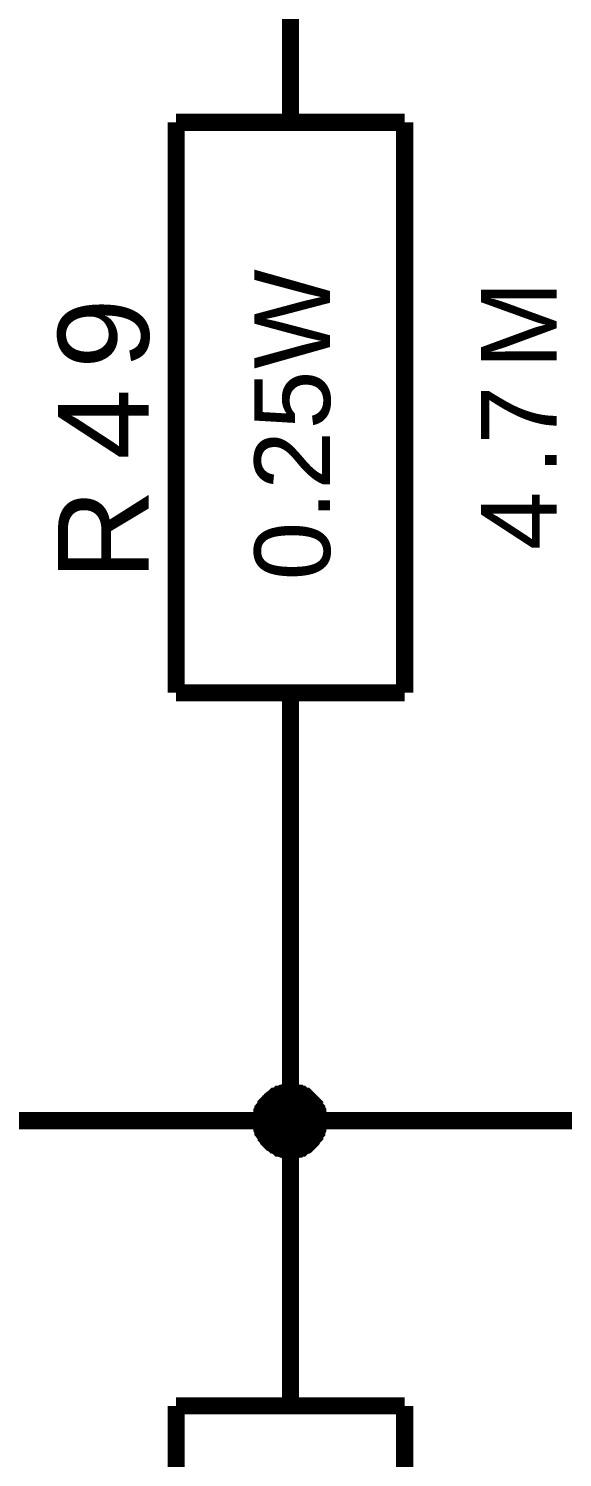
# Model space of a CAD drawing. Header units: millimetres. Extents: x -2024 to 917, y -725 to 13.
# Drawn here: x -1891.01 to -1881.66, y -222.57 to -197.52 of the extents above; entities that cross this region are included whole.
import ezdxf

# ---------------------------------------------------------------- set-up
doc = ezdxf.new("R2010")
doc.units = ezdxf.units.MM
doc.styles.get("Standard").update_dxf_attribs({"font": 'arial.ttf'})

msp = doc.modelspace()

# ---------------------------------------------------------------- linework, layer by layer
at = {"color": 7}
for points, const_width in [([(-1886.425, -199.16), (-1886.425, -196.659)], 0.3), ([(-1888.428, -199.16), (-1884.422, -199.16)], 0.3), ([(-1888.428, -209.161), (-1888.428, -199.16)], 0.3), ([(-1884.422, -209.161), (-1884.422, -199.16)], 0.3), ([(-1888.428, -209.161), (-1884.422, -209.161)], 0.3), ([(-1886.425, -209.161), (-1886.425, -211.662)], 0.3), ([(-1886.425, -216.663), (-1886.425, -211.662)], 0.3), ([(-1886.938, -216.663), (-1886.938, -216.629), (-1886.938, -216.613), (-1886.938, -216.58), (-1886.922, -216.563), (-1886.922, -216.53), (-1886.922, -216.514), (-1886.905, -216.497), (-1886.905, -216.464), (-1886.889, -216.447), (-1886.872, -216.431), (-1886.855, -216.398), (-1886.855, -216.381), (-1886.839, -216.365), (-1886.822, -216.348), (-1886.806, -216.331), (-1886.789, -216.315), (-1886.773, -216.298), (-1886.756, -216.282), (-1886.723, -216.265), (-1886.707, -216.249), (-1886.69, -216.232), (-1886.673, -216.232), (-1886.64, -216.215), (-1886.624, -216.199), (-1886.607, -216.199), (-1886.574, -216.182), (-1886.558, -216.182), (-1886.524, -216.182), (-1886.508, -216.166), (-1886.475, -216.166), (-1886.458, -216.166), (-1886.425, -216.166)], 0.3), ([(-1886.938, -216.663), (-1886.938, -216.629), (-1886.938, -216.613), (-1886.938, -216.58), (-1886.922, -216.563), (-1886.922, -216.53), (-1886.922, -216.514), (-1886.905, -216.497), (-1886.905, -216.464), (-1886.889, -216.447), (-1886.872, -216.431), (-1886.855, -216.398), (-1886.855, -216.381), (-1886.839, -216.365), (-1886.822, -216.348), (-1886.806, -216.331), (-1886.789, -216.315), (-1886.773, -216.298), (-1886.756, -216.282), (-1886.723, -216.265), (-1886.707, -216.249), (-1886.69, -216.232), (-1886.673, -216.232), (-1886.64, -216.215), (-1886.624, -216.199), (-1886.607, -216.199), (-1886.574, -216.182), (-1886.558, -216.182), (-1886.524, -216.182), (-1886.508, -216.166), (-1886.475, -216.166), (-1886.458, -216.166), (-1886.425, -216.166)], 0.3), ([(-1886.938, -216.663), (-1886.938, -216.629), (-1886.938, -216.613), (-1886.938, -216.58), (-1886.922, -216.563), (-1886.922, -216.53), (-1886.922, -216.514), (-1886.905, -216.497), (-1886.905, -216.464), (-1886.889, -216.447), (-1886.872, -216.431), (-1886.855, -216.398), (-1886.855, -216.381), (-1886.839, -216.365), (-1886.822, -216.348), (-1886.806, -216.331), (-1886.789, -216.315), (-1886.773, -216.298), (-1886.756, -216.282), (-1886.723, -216.265), (-1886.707, -216.249), (-1886.69, -216.232), (-1886.673, -216.232), (-1886.64, -216.215), (-1886.624, -216.199), (-1886.607, -216.199), (-1886.574, -216.182), (-1886.558, -216.182), (-1886.524, -216.182), (-1886.508, -216.166), (-1886.475, -216.166), (-1886.458, -216.166), (-1886.425, -216.166)], 0.3), ([(-1886.938, -216.663), (-1886.938, -216.629), (-1886.938, -216.613), (-1886.938, -216.58), (-1886.922, -216.563), (-1886.922, -216.53), (-1886.922, -216.514), (-1886.905, -216.497), (-1886.905, -216.464), (-1886.889, -216.447), (-1886.872, -216.431), (-1886.855, -216.398), (-1886.855, -216.381), (-1886.839, -216.365), (-1886.822, -216.348), (-1886.806, -216.331), (-1886.789, -216.315), (-1886.773, -216.298), (-1886.756, -216.282), (-1886.723, -216.265), (-1886.707, -216.249), (-1886.69, -216.232), (-1886.673, -216.232), (-1886.64, -216.215), (-1886.624, -216.199), (-1886.607, -216.199), (-1886.574, -216.182), (-1886.558, -216.182), (-1886.524, -216.182), (-1886.508, -216.166), (-1886.475, -216.166), (-1886.458, -216.166), (-1886.425, -216.166)], 0.3), ([(-1886.938, -216.663), (-1886.938, -216.629), (-1886.938, -216.613), (-1886.938, -216.58), (-1886.922, -216.563), (-1886.922, -216.53), (-1886.922, -216.514), (-1886.905, -216.497), (-1886.905, -216.464), (-1886.889, -216.447), (-1886.872, -216.431), (-1886.855, -216.398), (-1886.855, -216.381), (-1886.839, -216.365), (-1886.822, -216.348), (-1886.806, -216.331), (-1886.789, -216.315), (-1886.773, -216.298), (-1886.756, -216.282), (-1886.723, -216.265), (-1886.707, -216.249), (-1886.69, -216.232), (-1886.673, -216.232), (-1886.64, -216.215), (-1886.624, -216.199), (-1886.607, -216.199), (-1886.574, -216.182), (-1886.558, -216.182), (-1886.524, -216.182), (-1886.508, -216.166), (-1886.475, -216.166), (-1886.458, -216.166), (-1886.425, -216.166)], 0.3), ([(-1886.938, -216.663), (-1886.938, -216.629), (-1886.938, -216.613), (-1886.938, -216.58), (-1886.922, -216.563), (-1886.922, -216.53), (-1886.922, -216.514), (-1886.905, -216.497), (-1886.905, -216.464), (-1886.889, -216.447), (-1886.872, -216.431), (-1886.855, -216.398), (-1886.855, -216.381), (-1886.839, -216.365), (-1886.822, -216.348), (-1886.806, -216.331), (-1886.789, -216.315), (-1886.773, -216.298), (-1886.756, -216.282), (-1886.723, -216.265), (-1886.707, -216.249), (-1886.69, -216.232), (-1886.673, -216.232), (-1886.64, -216.215), (-1886.624, -216.199), (-1886.607, -216.199), (-1886.574, -216.182), (-1886.558, -216.182), (-1886.524, -216.182), (-1886.508, -216.166), (-1886.475, -216.166), (-1886.458, -216.166), (-1886.425, -216.166)], 0.3), ([(-1886.938, -216.663), (-1886.938, -216.629), (-1886.938, -216.613), (-1886.938, -216.58), (-1886.922, -216.563), (-1886.922, -216.53), (-1886.922, -216.514), (-1886.905, -216.497), (-1886.905, -216.464), (-1886.889, -216.447), (-1886.872, -216.431), (-1886.855, -216.398), (-1886.855, -216.381), (-1886.839, -216.365), (-1886.822, -216.348), (-1886.806, -216.331), (-1886.789, -216.315), (-1886.773, -216.298), (-1886.756, -216.282), (-1886.723, -216.265), (-1886.707, -216.249), (-1886.69, -216.232), (-1886.673, -216.232), (-1886.64, -216.215), (-1886.624, -216.199), (-1886.607, -216.199), (-1886.574, -216.182), (-1886.558, -216.182), (-1886.524, -216.182), (-1886.508, -216.166), (-1886.475, -216.166), (-1886.458, -216.166), (-1886.425, -216.166)], 0.0991), ([(-1886.938, -216.663), (-1886.938, -216.629), (-1886.938, -216.613), (-1886.938, -216.58), (-1886.922, -216.563), (-1886.922, -216.53), (-1886.922, -216.514), (-1886.905, -216.497), (-1886.905, -216.464), (-1886.889, -216.447), (-1886.872, -216.431), (-1886.855, -216.398), (-1886.855, -216.381), (-1886.839, -216.365), (-1886.822, -216.348), (-1886.806, -216.331), (-1886.789, -216.315), (-1886.773, -216.298), (-1886.756, -216.282), (-1886.723, -216.265), (-1886.707, -216.249), (-1886.69, -216.232), (-1886.673, -216.232), (-1886.64, -216.215), (-1886.624, -216.199), (-1886.607, -216.199), (-1886.574, -216.182), (-1886.558, -216.182), (-1886.524, -216.182), (-1886.508, -216.166), (-1886.475, -216.166), (-1886.458, -216.166), (-1886.425, -216.166)], 0.0991), ([(-1886.938, -216.663), (-1886.938, -216.629), (-1886.938, -216.613), (-1886.938, -216.58), (-1886.922, -216.563), (-1886.922, -216.53), (-1886.922, -216.514), (-1886.905, -216.497), (-1886.905, -216.464), (-1886.889, -216.447), (-1886.872, -216.431), (-1886.855, -216.398), (-1886.855, -216.381), (-1886.839, -216.365), (-1886.822, -216.348), (-1886.806, -216.331), (-1886.789, -216.315), (-1886.773, -216.298), (-1886.756, -216.282), (-1886.723, -216.265), (-1886.707, -216.249), (-1886.69, -216.232), (-1886.673, -216.232), (-1886.64, -216.215), (-1886.624, -216.199), (-1886.607, -216.199), (-1886.574, -216.182), (-1886.558, -216.182), (-1886.524, -216.182), (-1886.508, -216.166), (-1886.475, -216.166), (-1886.458, -216.166), (-1886.425, -216.166)], 0.0991), ([(-1886.938, -216.663), (-1886.938, -216.629), (-1886.938, -216.613), (-1886.938, -216.58), (-1886.922, -216.563), (-1886.922, -216.53), (-1886.922, -216.514), (-1886.905, -216.497), (-1886.905, -216.464), (-1886.889, -216.447), (-1886.872, -216.431), (-1886.855, -216.398), (-1886.855, -216.381), (-1886.839, -216.365), (-1886.822, -216.348), (-1886.806, -216.331), (-1886.789, -216.315), (-1886.773, -216.298), (-1886.756, -216.282), (-1886.723, -216.265), (-1886.707, -216.249), (-1886.69, -216.232), (-1886.673, -216.232), (-1886.64, -216.215), (-1886.624, -216.199), (-1886.607, -216.199), (-1886.574, -216.182), (-1886.558, -216.182), (-1886.524, -216.182), (-1886.508, -216.166), (-1886.475, -216.166), (-1886.458, -216.166), (-1886.425, -216.166)], 0.0991), ([(-1886.938, -216.663), (-1886.938, -216.629), (-1886.938, -216.613), (-1886.938, -216.58), (-1886.922, -216.563), (-1886.922, -216.53), (-1886.922, -216.514), (-1886.905, -216.497), (-1886.905, -216.464), (-1886.889, -216.447), (-1886.872, -216.431), (-1886.855, -216.398), (-1886.855, -216.381), (-1886.839, -216.365), (-1886.822, -216.348), (-1886.806, -216.331), (-1886.789, -216.315), (-1886.773, -216.298), (-1886.756, -216.282), (-1886.723, -216.265), (-1886.707, -216.249), (-1886.69, -216.232), (-1886.673, -216.232), (-1886.64, -216.215), (-1886.624, -216.199), (-1886.607, -216.199), (-1886.574, -216.182), (-1886.558, -216.182), (-1886.524, -216.182), (-1886.508, -216.166), (-1886.475, -216.166), (-1886.458, -216.166), (-1886.425, -216.166)], 0.0991), ([(-1886.938, -216.663), (-1886.938, -216.629), (-1886.938, -216.613), (-1886.938, -216.58), (-1886.922, -216.563), (-1886.922, -216.53), (-1886.922, -216.514), (-1886.905, -216.497), (-1886.905, -216.464), (-1886.889, -216.447), (-1886.872, -216.431), (-1886.855, -216.398), (-1886.855, -216.381), (-1886.839, -216.365), (-1886.822, -216.348), (-1886.806, -216.331), (-1886.789, -216.315), (-1886.773, -216.298), (-1886.756, -216.282), (-1886.723, -216.265), (-1886.707, -216.249), (-1886.69, -216.232), (-1886.673, -216.232), (-1886.64, -216.215), (-1886.624, -216.199), (-1886.607, -216.199), (-1886.574, -216.182), (-1886.558, -216.182), (-1886.524, -216.182), (-1886.508, -216.166), (-1886.475, -216.166), (-1886.458, -216.166), (-1886.425, -216.166)], 0.0991), ([(-1886.425, -216.166), (-1886.425, -216.166)], 0.3), ([(-1886.425, -216.166), (-1886.392, -216.166), (-1886.375, -216.166), (-1886.342, -216.166), (-1886.326, -216.182), (-1886.293, -216.182), (-1886.276, -216.182), (-1886.26, -216.199), (-1886.227, -216.199), (-1886.21, -216.215), (-1886.193, -216.232), (-1886.16, -216.232), (-1886.144, -216.249), (-1886.127, -216.265), (-1886.111, -216.282), (-1886.094, -216.298), (-1886.078, -216.315), (-1886.061, -216.331), (-1886.044, -216.348), (-1886.028, -216.365), (-1886.011, -216.381), (-1885.995, -216.398), (-1885.995, -216.431), (-1885.978, -216.447), (-1885.962, -216.464), (-1885.962, -216.497), (-1885.945, -216.514), (-1885.945, -216.53), (-1885.945, -216.563), (-1885.929, -216.58), (-1885.929, -216.613), (-1885.929, -216.629), (-1885.929, -216.663)], 0.3), ([(-1886.425, -216.166), (-1886.425, -216.166)], 0.3), ([(-1886.425, -216.166), (-1886.392, -216.166), (-1886.375, -216.166), (-1886.342, -216.166), (-1886.326, -216.182), (-1886.293, -216.182), (-1886.276, -216.182), (-1886.26, -216.199), (-1886.227, -216.199), (-1886.21, -216.215), (-1886.193, -216.232), (-1886.16, -216.232), (-1886.144, -216.249), (-1886.127, -216.265), (-1886.111, -216.282), (-1886.094, -216.298), (-1886.078, -216.315), (-1886.061, -216.331), (-1886.044, -216.348), (-1886.028, -216.365), (-1886.011, -216.381), (-1885.995, -216.398), (-1885.995, -216.431), (-1885.978, -216.447), (-1885.962, -216.464), (-1885.962, -216.497), (-1885.945, -216.514), (-1885.945, -216.53), (-1885.945, -216.563), (-1885.929, -216.58), (-1885.929, -216.613), (-1885.929, -216.629), (-1885.929, -216.663)], 0.3), ([(-1886.425, -216.166), (-1886.425, -216.166)], 0.3), ([(-1886.425, -216.166), (-1886.392, -216.166), (-1886.375, -216.166), (-1886.342, -216.166), (-1886.326, -216.182), (-1886.293, -216.182), (-1886.276, -216.182), (-1886.26, -216.199), (-1886.227, -216.199), (-1886.21, -216.215), (-1886.193, -216.232), (-1886.16, -216.232), (-1886.144, -216.249), (-1886.127, -216.265), (-1886.111, -216.282), (-1886.094, -216.298), (-1886.078, -216.315), (-1886.061, -216.331), (-1886.044, -216.348), (-1886.028, -216.365), (-1886.011, -216.381), (-1885.995, -216.398), (-1885.995, -216.431), (-1885.978, -216.447), (-1885.962, -216.464), (-1885.962, -216.497), (-1885.945, -216.514), (-1885.945, -216.53), (-1885.945, -216.563), (-1885.929, -216.58), (-1885.929, -216.613), (-1885.929, -216.629), (-1885.929, -216.663)], 0.3), ([(-1886.425, -216.166), (-1886.425, -216.166)], 0.3), ([(-1886.425, -216.166), (-1886.392, -216.166), (-1886.375, -216.166), (-1886.342, -216.166), (-1886.326, -216.182), (-1886.293, -216.182), (-1886.276, -216.182), (-1886.26, -216.199), (-1886.227, -216.199), (-1886.21, -216.215), (-1886.193, -216.232), (-1886.16, -216.232), (-1886.144, -216.249), (-1886.127, -216.265), (-1886.111, -216.282), (-1886.094, -216.298), (-1886.078, -216.315), (-1886.061, -216.331), (-1886.044, -216.348), (-1886.028, -216.365), (-1886.011, -216.381), (-1885.995, -216.398), (-1885.995, -216.431), (-1885.978, -216.447), (-1885.962, -216.464), (-1885.962, -216.497), (-1885.945, -216.514), (-1885.945, -216.53), (-1885.945, -216.563), (-1885.929, -216.58), (-1885.929, -216.613), (-1885.929, -216.629), (-1885.929, -216.663)], 0.3), ([(-1886.425, -216.166), (-1886.425, -216.166)], 0.3), ([(-1886.425, -216.166), (-1886.392, -216.166), (-1886.375, -216.166), (-1886.342, -216.166), (-1886.326, -216.182), (-1886.293, -216.182), (-1886.276, -216.182), (-1886.26, -216.199), (-1886.227, -216.199), (-1886.21, -216.215), (-1886.193, -216.232), (-1886.16, -216.232), (-1886.144, -216.249), (-1886.127, -216.265), (-1886.111, -216.282), (-1886.094, -216.298), (-1886.078, -216.315), (-1886.061, -216.331), (-1886.044, -216.348), (-1886.028, -216.365), (-1886.011, -216.381), (-1885.995, -216.398), (-1885.995, -216.431), (-1885.978, -216.447), (-1885.962, -216.464), (-1885.962, -216.497), (-1885.945, -216.514), (-1885.945, -216.53), (-1885.945, -216.563), (-1885.929, -216.58), (-1885.929, -216.613), (-1885.929, -216.629), (-1885.929, -216.663)], 0.3), ([(-1886.425, -216.166), (-1886.425, -216.166)], 0.3), ([(-1886.425, -216.166), (-1886.392, -216.166), (-1886.375, -216.166), (-1886.342, -216.166), (-1886.326, -216.182), (-1886.293, -216.182), (-1886.276, -216.182), (-1886.26, -216.199), (-1886.227, -216.199), (-1886.21, -216.215), (-1886.193, -216.232), (-1886.16, -216.232), (-1886.144, -216.249), (-1886.127, -216.265), (-1886.111, -216.282), (-1886.094, -216.298), (-1886.078, -216.315), (-1886.061, -216.331), (-1886.044, -216.348), (-1886.028, -216.365), (-1886.011, -216.381), (-1885.995, -216.398), (-1885.995, -216.431), (-1885.978, -216.447), (-1885.962, -216.464), (-1885.962, -216.497), (-1885.945, -216.514), (-1885.945, -216.53), (-1885.945, -216.563), (-1885.929, -216.58), (-1885.929, -216.613), (-1885.929, -216.629), (-1885.929, -216.663)], 0.3), ([(-1886.425, -216.166), (-1886.425, -216.166)], 0.0991), ([(-1886.425, -216.166), (-1886.392, -216.166), (-1886.375, -216.166), (-1886.342, -216.166), (-1886.326, -216.182), (-1886.293, -216.182), (-1886.276, -216.182), (-1886.26, -216.199), (-1886.227, -216.199), (-1886.21, -216.215), (-1886.193, -216.232), (-1886.16, -216.232), (-1886.144, -216.249), (-1886.127, -216.265), (-1886.111, -216.282), (-1886.094, -216.298), (-1886.078, -216.315), (-1886.061, -216.331), (-1886.044, -216.348), (-1886.028, -216.365), (-1886.011, -216.381), (-1885.995, -216.398), (-1885.995, -216.431), (-1885.978, -216.447), (-1885.962, -216.464), (-1885.962, -216.497), (-1885.945, -216.514), (-1885.945, -216.53), (-1885.945, -216.563), (-1885.929, -216.58), (-1885.929, -216.613), (-1885.929, -216.629), (-1885.929, -216.663)], 0.0991), ([(-1886.425, -216.166), (-1886.425, -216.166)], 0.0991), ([(-1886.425, -216.166), (-1886.392, -216.166), (-1886.375, -216.166), (-1886.342, -216.166), (-1886.326, -216.182), (-1886.293, -216.182), (-1886.276, -216.182), (-1886.26, -216.199), (-1886.227, -216.199), (-1886.21, -216.215), (-1886.193, -216.232), (-1886.16, -216.232), (-1886.144, -216.249), (-1886.127, -216.265), (-1886.111, -216.282), (-1886.094, -216.298), (-1886.078, -216.315), (-1886.061, -216.331), (-1886.044, -216.348), (-1886.028, -216.365), (-1886.011, -216.381), (-1885.995, -216.398), (-1885.995, -216.431), (-1885.978, -216.447), (-1885.962, -216.464), (-1885.962, -216.497), (-1885.945, -216.514), (-1885.945, -216.53), (-1885.945, -216.563), (-1885.929, -216.58), (-1885.929, -216.613), (-1885.929, -216.629), (-1885.929, -216.663)], 0.0991), ([(-1886.425, -216.166), (-1886.425, -216.166)], 0.0991), ([(-1886.425, -216.166), (-1886.392, -216.166), (-1886.375, -216.166), (-1886.342, -216.166), (-1886.326, -216.182), (-1886.293, -216.182), (-1886.276, -216.182), (-1886.26, -216.199), (-1886.227, -216.199), (-1886.21, -216.215), (-1886.193, -216.232), (-1886.16, -216.232), (-1886.144, -216.249), (-1886.127, -216.265), (-1886.111, -216.282), (-1886.094, -216.298), (-1886.078, -216.315), (-1886.061, -216.331), (-1886.044, -216.348), (-1886.028, -216.365), (-1886.011, -216.381), (-1885.995, -216.398), (-1885.995, -216.431), (-1885.978, -216.447), (-1885.962, -216.464), (-1885.962, -216.497), (-1885.945, -216.514), (-1885.945, -216.53), (-1885.945, -216.563), (-1885.929, -216.58), (-1885.929, -216.613), (-1885.929, -216.629), (-1885.929, -216.663)], 0.0991), ([(-1886.425, -216.166), (-1886.425, -216.166)], 0.0991), ([(-1886.425, -216.166), (-1886.392, -216.166), (-1886.375, -216.166), (-1886.342, -216.166), (-1886.326, -216.182), (-1886.293, -216.182), (-1886.276, -216.182), (-1886.26, -216.199), (-1886.227, -216.199), (-1886.21, -216.215), (-1886.193, -216.232), (-1886.16, -216.232), (-1886.144, -216.249), (-1886.127, -216.265), (-1886.111, -216.282), (-1886.094, -216.298), (-1886.078, -216.315), (-1886.061, -216.331), (-1886.044, -216.348), (-1886.028, -216.365), (-1886.011, -216.381), (-1885.995, -216.398), (-1885.995, -216.431), (-1885.978, -216.447), (-1885.962, -216.464), (-1885.962, -216.497), (-1885.945, -216.514), (-1885.945, -216.53), (-1885.945, -216.563), (-1885.929, -216.58), (-1885.929, -216.613), (-1885.929, -216.629), (-1885.929, -216.663)], 0.0991), ([(-1886.425, -216.166), (-1886.425, -216.166)], 0.0991), ([(-1886.425, -216.166), (-1886.392, -216.166), (-1886.375, -216.166), (-1886.342, -216.166), (-1886.326, -216.182), (-1886.293, -216.182), (-1886.276, -216.182), (-1886.26, -216.199), (-1886.227, -216.199), (-1886.21, -216.215), (-1886.193, -216.232), (-1886.16, -216.232), (-1886.144, -216.249), (-1886.127, -216.265), (-1886.111, -216.282), (-1886.094, -216.298), (-1886.078, -216.315), (-1886.061, -216.331), (-1886.044, -216.348), (-1886.028, -216.365), (-1886.011, -216.381), (-1885.995, -216.398), (-1885.995, -216.431), (-1885.978, -216.447), (-1885.962, -216.464), (-1885.962, -216.497), (-1885.945, -216.514), (-1885.945, -216.53), (-1885.945, -216.563), (-1885.929, -216.58), (-1885.929, -216.613), (-1885.929, -216.629), (-1885.929, -216.663)], 0.0991), ([(-1886.425, -216.166), (-1886.425, -216.166)], 0.0991), ([(-1886.425, -216.166), (-1886.392, -216.166), (-1886.375, -216.166), (-1886.342, -216.166), (-1886.326, -216.182), (-1886.293, -216.182), (-1886.276, -216.182), (-1886.26, -216.199), (-1886.227, -216.199), (-1886.21, -216.215), (-1886.193, -216.232), (-1886.16, -216.232), (-1886.144, -216.249), (-1886.127, -216.265), (-1886.111, -216.282), (-1886.094, -216.298), (-1886.078, -216.315), (-1886.061, -216.331), (-1886.044, -216.348), (-1886.028, -216.365), (-1886.011, -216.381), (-1885.995, -216.398), (-1885.995, -216.431), (-1885.978, -216.447), (-1885.962, -216.464), (-1885.962, -216.497), (-1885.945, -216.514), (-1885.945, -216.53), (-1885.945, -216.563), (-1885.929, -216.58), (-1885.929, -216.613), (-1885.929, -216.629), (-1885.929, -216.663)], 0.0991), ([(-1891.424, -216.663), (-1888.924, -216.663)], 0.3), ([(-1876.428, -216.663), (-1886.425, -216.663), (-1888.924, -216.663)], 0.3), ([(-1886.425, -217.176), (-1886.458, -217.176), (-1886.475, -217.176), (-1886.508, -217.176), (-1886.524, -217.159), (-1886.558, -217.159), (-1886.574, -217.159), (-1886.607, -217.143), (-1886.624, -217.143), (-1886.64, -217.126), (-1886.673, -217.11), (-1886.69, -217.093), (-1886.707, -217.093), (-1886.723, -217.077), (-1886.756, -217.06), (-1886.773, -217.043), (-1886.789, -217.027), (-1886.806, -217.01), (-1886.822, -216.994), (-1886.839, -216.961), (-1886.855, -216.944), (-1886.855, -216.928), (-1886.872, -216.911), (-1886.889, -216.878), (-1886.905, -216.861), (-1886.905, -216.845), (-1886.922, -216.812), (-1886.922, -216.795), (-1886.922, -216.762), (-1886.938, -216.745), (-1886.938, -216.712), (-1886.938, -216.696), (-1886.938, -216.663)], 0.3), ([(-1886.938, -216.663), (-1886.938, -216.663)], 0.3), ([(-1886.425, -217.176), (-1886.458, -217.176), (-1886.475, -217.176), (-1886.508, -217.176), (-1886.524, -217.159), (-1886.558, -217.159), (-1886.574, -217.159), (-1886.607, -217.143), (-1886.624, -217.143), (-1886.64, -217.126), (-1886.673, -217.11), (-1886.69, -217.093), (-1886.707, -217.093), (-1886.723, -217.077), (-1886.756, -217.06), (-1886.773, -217.043), (-1886.789, -217.027), (-1886.806, -217.01), (-1886.822, -216.994), (-1886.839, -216.961), (-1886.855, -216.944), (-1886.855, -216.928), (-1886.872, -216.911), (-1886.889, -216.878), (-1886.905, -216.861), (-1886.905, -216.845), (-1886.922, -216.812), (-1886.922, -216.795), (-1886.922, -216.762), (-1886.938, -216.745), (-1886.938, -216.712), (-1886.938, -216.696), (-1886.938, -216.663)], 0.3), ([(-1886.938, -216.663), (-1886.938, -216.663)], 0.3), ([(-1886.425, -217.176), (-1886.458, -217.176), (-1886.475, -217.176), (-1886.508, -217.176), (-1886.524, -217.159), (-1886.558, -217.159), (-1886.574, -217.159), (-1886.607, -217.143), (-1886.624, -217.143), (-1886.64, -217.126), (-1886.673, -217.11), (-1886.69, -217.093), (-1886.707, -217.093), (-1886.723, -217.077), (-1886.756, -217.06), (-1886.773, -217.043), (-1886.789, -217.027), (-1886.806, -217.01), (-1886.822, -216.994), (-1886.839, -216.961), (-1886.855, -216.944), (-1886.855, -216.928), (-1886.872, -216.911), (-1886.889, -216.878), (-1886.905, -216.861), (-1886.905, -216.845), (-1886.922, -216.812), (-1886.922, -216.795), (-1886.922, -216.762), (-1886.938, -216.745), (-1886.938, -216.712), (-1886.938, -216.696), (-1886.938, -216.663)], 0.3), ([(-1886.938, -216.663), (-1886.938, -216.663)], 0.3), ([(-1886.425, -217.176), (-1886.458, -217.176), (-1886.475, -217.176), (-1886.508, -217.176), (-1886.524, -217.159), (-1886.558, -217.159), (-1886.574, -217.159), (-1886.607, -217.143), (-1886.624, -217.143), (-1886.64, -217.126), (-1886.673, -217.11), (-1886.69, -217.093), (-1886.707, -217.093), (-1886.723, -217.077), (-1886.756, -217.06), (-1886.773, -217.043), (-1886.789, -217.027), (-1886.806, -217.01), (-1886.822, -216.994), (-1886.839, -216.961), (-1886.855, -216.944), (-1886.855, -216.928), (-1886.872, -216.911), (-1886.889, -216.878), (-1886.905, -216.861), (-1886.905, -216.845), (-1886.922, -216.812), (-1886.922, -216.795), (-1886.922, -216.762), (-1886.938, -216.745), (-1886.938, -216.712), (-1886.938, -216.696), (-1886.938, -216.663)], 0.3), ([(-1886.938, -216.663), (-1886.938, -216.663)], 0.3), ([(-1886.425, -217.176), (-1886.458, -217.176), (-1886.475, -217.176), (-1886.508, -217.176), (-1886.524, -217.159), (-1886.558, -217.159), (-1886.574, -217.159), (-1886.607, -217.143), (-1886.624, -217.143), (-1886.64, -217.126), (-1886.673, -217.11), (-1886.69, -217.093), (-1886.707, -217.093), (-1886.723, -217.077), (-1886.756, -217.06), (-1886.773, -217.043), (-1886.789, -217.027), (-1886.806, -217.01), (-1886.822, -216.994), (-1886.839, -216.961), (-1886.855, -216.944), (-1886.855, -216.928), (-1886.872, -216.911), (-1886.889, -216.878), (-1886.905, -216.861), (-1886.905, -216.845), (-1886.922, -216.812), (-1886.922, -216.795), (-1886.922, -216.762), (-1886.938, -216.745), (-1886.938, -216.712), (-1886.938, -216.696), (-1886.938, -216.663)], 0.3), ([(-1886.938, -216.663), (-1886.938, -216.663)], 0.3), ([(-1886.425, -217.176), (-1886.458, -217.176), (-1886.475, -217.176), (-1886.508, -217.176), (-1886.524, -217.159), (-1886.558, -217.159), (-1886.574, -217.159), (-1886.607, -217.143), (-1886.624, -217.143), (-1886.64, -217.126), (-1886.673, -217.11), (-1886.69, -217.093), (-1886.707, -217.093), (-1886.723, -217.077), (-1886.756, -217.06), (-1886.773, -217.043), (-1886.789, -217.027), (-1886.806, -217.01), (-1886.822, -216.994), (-1886.839, -216.961), (-1886.855, -216.944), (-1886.855, -216.928), (-1886.872, -216.911), (-1886.889, -216.878), (-1886.905, -216.861), (-1886.905, -216.845), (-1886.922, -216.812), (-1886.922, -216.795), (-1886.922, -216.762), (-1886.938, -216.745), (-1886.938, -216.712), (-1886.938, -216.696), (-1886.938, -216.663)], 0.3), ([(-1886.938, -216.663), (-1886.938, -216.663)], 0.3), ([(-1886.425, -217.176), (-1886.458, -217.176), (-1886.475, -217.176), (-1886.508, -217.176), (-1886.524, -217.159), (-1886.558, -217.159), (-1886.574, -217.159), (-1886.607, -217.143), (-1886.624, -217.143), (-1886.64, -217.126), (-1886.673, -217.11), (-1886.69, -217.093), (-1886.707, -217.093), (-1886.723, -217.077), (-1886.756, -217.06), (-1886.773, -217.043), (-1886.789, -217.027), (-1886.806, -217.01), (-1886.822, -216.994), (-1886.839, -216.961), (-1886.855, -216.944), (-1886.855, -216.928), (-1886.872, -216.911), (-1886.889, -216.878), (-1886.905, -216.861), (-1886.905, -216.845), (-1886.922, -216.812), (-1886.922, -216.795), (-1886.922, -216.762), (-1886.938, -216.745), (-1886.938, -216.712), (-1886.938, -216.696), (-1886.938, -216.663)], 0.0991), ([(-1886.938, -216.663), (-1886.938, -216.663)], 0.0991), ([(-1886.425, -217.176), (-1886.458, -217.176), (-1886.475, -217.176), (-1886.508, -217.176), (-1886.524, -217.159), (-1886.558, -217.159), (-1886.574, -217.159), (-1886.607, -217.143), (-1886.624, -217.143), (-1886.64, -217.126), (-1886.673, -217.11), (-1886.69, -217.093), (-1886.707, -217.093), (-1886.723, -217.077), (-1886.756, -217.06), (-1886.773, -217.043), (-1886.789, -217.027), (-1886.806, -217.01), (-1886.822, -216.994), (-1886.839, -216.961), (-1886.855, -216.944), (-1886.855, -216.928), (-1886.872, -216.911), (-1886.889, -216.878), (-1886.905, -216.861), (-1886.905, -216.845), (-1886.922, -216.812), (-1886.922, -216.795), (-1886.922, -216.762), (-1886.938, -216.745), (-1886.938, -216.712), (-1886.938, -216.696), (-1886.938, -216.663)], 0.0991), ([(-1886.938, -216.663), (-1886.938, -216.663)], 0.0991), ([(-1886.425, -217.176), (-1886.458, -217.176), (-1886.475, -217.176), (-1886.508, -217.176), (-1886.524, -217.159), (-1886.558, -217.159), (-1886.574, -217.159), (-1886.607, -217.143), (-1886.624, -217.143), (-1886.64, -217.126), (-1886.673, -217.11), (-1886.69, -217.093), (-1886.707, -217.093), (-1886.723, -217.077), (-1886.756, -217.06), (-1886.773, -217.043), (-1886.789, -217.027), (-1886.806, -217.01), (-1886.822, -216.994), (-1886.839, -216.961), (-1886.855, -216.944), (-1886.855, -216.928), (-1886.872, -216.911), (-1886.889, -216.878), (-1886.905, -216.861), (-1886.905, -216.845), (-1886.922, -216.812), (-1886.922, -216.795), (-1886.922, -216.762), (-1886.938, -216.745), (-1886.938, -216.712), (-1886.938, -216.696), (-1886.938, -216.663)], 0.0991), ([(-1886.938, -216.663), (-1886.938, -216.663)], 0.0991), ([(-1886.425, -217.176), (-1886.458, -217.176), (-1886.475, -217.176), (-1886.508, -217.176), (-1886.524, -217.159), (-1886.558, -217.159), (-1886.574, -217.159), (-1886.607, -217.143), (-1886.624, -217.143), (-1886.64, -217.126), (-1886.673, -217.11), (-1886.69, -217.093), (-1886.707, -217.093), (-1886.723, -217.077), (-1886.756, -217.06), (-1886.773, -217.043), (-1886.789, -217.027), (-1886.806, -217.01), (-1886.822, -216.994), (-1886.839, -216.961), (-1886.855, -216.944), (-1886.855, -216.928), (-1886.872, -216.911), (-1886.889, -216.878), (-1886.905, -216.861), (-1886.905, -216.845), (-1886.922, -216.812), (-1886.922, -216.795), (-1886.922, -216.762), (-1886.938, -216.745), (-1886.938, -216.712), (-1886.938, -216.696), (-1886.938, -216.663)], 0.0991), ([(-1886.938, -216.663), (-1886.938, -216.663)], 0.0991), ([(-1886.425, -217.176), (-1886.458, -217.176), (-1886.475, -217.176), (-1886.508, -217.176), (-1886.524, -217.159), (-1886.558, -217.159), (-1886.574, -217.159), (-1886.607, -217.143), (-1886.624, -217.143), (-1886.64, -217.126), (-1886.673, -217.11), (-1886.69, -217.093), (-1886.707, -217.093), (-1886.723, -217.077), (-1886.756, -217.06), (-1886.773, -217.043), (-1886.789, -217.027), (-1886.806, -217.01), (-1886.822, -216.994), (-1886.839, -216.961), (-1886.855, -216.944), (-1886.855, -216.928), (-1886.872, -216.911), (-1886.889, -216.878), (-1886.905, -216.861), (-1886.905, -216.845), (-1886.922, -216.812), (-1886.922, -216.795), (-1886.922, -216.762), (-1886.938, -216.745), (-1886.938, -216.712), (-1886.938, -216.696), (-1886.938, -216.663)], 0.0991), ([(-1886.938, -216.663), (-1886.938, -216.663)], 0.0991), ([(-1886.425, -217.176), (-1886.458, -217.176), (-1886.475, -217.176), (-1886.508, -217.176), (-1886.524, -217.159), (-1886.558, -217.159), (-1886.574, -217.159), (-1886.607, -217.143), (-1886.624, -217.143), (-1886.64, -217.126), (-1886.673, -217.11), (-1886.69, -217.093), (-1886.707, -217.093), (-1886.723, -217.077), (-1886.756, -217.06), (-1886.773, -217.043), (-1886.789, -217.027), (-1886.806, -217.01), (-1886.822, -216.994), (-1886.839, -216.961), (-1886.855, -216.944), (-1886.855, -216.928), (-1886.872, -216.911), (-1886.889, -216.878), (-1886.905, -216.861), (-1886.905, -216.845), (-1886.922, -216.812), (-1886.922, -216.795), (-1886.922, -216.762), (-1886.938, -216.745), (-1886.938, -216.712), (-1886.938, -216.696), (-1886.938, -216.663)], 0.0991), ([(-1886.938, -216.663), (-1886.938, -216.663)], 0.0991), ([(-1886.425, -216.663), (-1886.425, -219.163)], 0.3), ([(-1885.929, -216.663), (-1885.929, -216.696), (-1885.929, -216.712), (-1885.929, -216.745), (-1885.945, -216.762), (-1885.945, -216.795), (-1885.945, -216.812), (-1885.962, -216.845), (-1885.962, -216.861), (-1885.978, -216.878), (-1885.995, -216.911), (-1885.995, -216.928), (-1886.011, -216.944), (-1886.028, -216.961), (-1886.044, -216.994), (-1886.061, -217.01), (-1886.078, -217.027), (-1886.094, -217.043), (-1886.111, -217.06), (-1886.127, -217.077), (-1886.144, -217.093), (-1886.16, -217.093), (-1886.193, -217.11), (-1886.21, -217.126), (-1886.227, -217.143), (-1886.26, -217.143), (-1886.276, -217.159), (-1886.293, -217.159), (-1886.326, -217.159), (-1886.342, -217.176), (-1886.375, -217.176), (-1886.392, -217.176), (-1886.425, -217.176)], 0.3), ([(-1885.929, -216.663), (-1885.929, -216.696), (-1885.929, -216.712), (-1885.929, -216.745), (-1885.945, -216.762), (-1885.945, -216.795), (-1885.945, -216.812), (-1885.962, -216.845), (-1885.962, -216.861), (-1885.978, -216.878), (-1885.995, -216.911), (-1885.995, -216.928), (-1886.011, -216.944), (-1886.028, -216.961), (-1886.044, -216.994), (-1886.061, -217.01), (-1886.078, -217.027), (-1886.094, -217.043), (-1886.111, -217.06), (-1886.127, -217.077), (-1886.144, -217.093), (-1886.16, -217.093), (-1886.193, -217.11), (-1886.21, -217.126), (-1886.227, -217.143), (-1886.26, -217.143), (-1886.276, -217.159), (-1886.293, -217.159), (-1886.326, -217.159), (-1886.342, -217.176), (-1886.375, -217.176), (-1886.392, -217.176), (-1886.425, -217.176)], 0.3), ([(-1885.929, -216.663), (-1885.929, -216.696), (-1885.929, -216.712), (-1885.929, -216.745), (-1885.945, -216.762), (-1885.945, -216.795), (-1885.945, -216.812), (-1885.962, -216.845), (-1885.962, -216.861), (-1885.978, -216.878), (-1885.995, -216.911), (-1885.995, -216.928), (-1886.011, -216.944), (-1886.028, -216.961), (-1886.044, -216.994), (-1886.061, -217.01), (-1886.078, -217.027), (-1886.094, -217.043), (-1886.111, -217.06), (-1886.127, -217.077), (-1886.144, -217.093), (-1886.16, -217.093), (-1886.193, -217.11), (-1886.21, -217.126), (-1886.227, -217.143), (-1886.26, -217.143), (-1886.276, -217.159), (-1886.293, -217.159), (-1886.326, -217.159), (-1886.342, -217.176), (-1886.375, -217.176), (-1886.392, -217.176), (-1886.425, -217.176)], 0.3), ([(-1885.929, -216.663), (-1885.929, -216.696), (-1885.929, -216.712), (-1885.929, -216.745), (-1885.945, -216.762), (-1885.945, -216.795), (-1885.945, -216.812), (-1885.962, -216.845), (-1885.962, -216.861), (-1885.978, -216.878), (-1885.995, -216.911), (-1885.995, -216.928), (-1886.011, -216.944), (-1886.028, -216.961), (-1886.044, -216.994), (-1886.061, -217.01), (-1886.078, -217.027), (-1886.094, -217.043), (-1886.111, -217.06), (-1886.127, -217.077), (-1886.144, -217.093), (-1886.16, -217.093), (-1886.193, -217.11), (-1886.21, -217.126), (-1886.227, -217.143), (-1886.26, -217.143), (-1886.276, -217.159), (-1886.293, -217.159), (-1886.326, -217.159), (-1886.342, -217.176), (-1886.375, -217.176), (-1886.392, -217.176), (-1886.425, -217.176)], 0.3), ([(-1885.929, -216.663), (-1885.929, -216.696), (-1885.929, -216.712), (-1885.929, -216.745), (-1885.945, -216.762), (-1885.945, -216.795), (-1885.945, -216.812), (-1885.962, -216.845), (-1885.962, -216.861), (-1885.978, -216.878), (-1885.995, -216.911), (-1885.995, -216.928), (-1886.011, -216.944), (-1886.028, -216.961), (-1886.044, -216.994), (-1886.061, -217.01), (-1886.078, -217.027), (-1886.094, -217.043), (-1886.111, -217.06), (-1886.127, -217.077), (-1886.144, -217.093), (-1886.16, -217.093), (-1886.193, -217.11), (-1886.21, -217.126), (-1886.227, -217.143), (-1886.26, -217.143), (-1886.276, -217.159), (-1886.293, -217.159), (-1886.326, -217.159), (-1886.342, -217.176), (-1886.375, -217.176), (-1886.392, -217.176), (-1886.425, -217.176)], 0.3), ([(-1885.929, -216.663), (-1885.929, -216.696), (-1885.929, -216.712), (-1885.929, -216.745), (-1885.945, -216.762), (-1885.945, -216.795), (-1885.945, -216.812), (-1885.962, -216.845), (-1885.962, -216.861), (-1885.978, -216.878), (-1885.995, -216.911), (-1885.995, -216.928), (-1886.011, -216.944), (-1886.028, -216.961), (-1886.044, -216.994), (-1886.061, -217.01), (-1886.078, -217.027), (-1886.094, -217.043), (-1886.111, -217.06), (-1886.127, -217.077), (-1886.144, -217.093), (-1886.16, -217.093), (-1886.193, -217.11), (-1886.21, -217.126), (-1886.227, -217.143), (-1886.26, -217.143), (-1886.276, -217.159), (-1886.293, -217.159), (-1886.326, -217.159), (-1886.342, -217.176), (-1886.375, -217.176), (-1886.392, -217.176), (-1886.425, -217.176)], 0.3), ([(-1885.929, -216.663), (-1885.929, -216.696), (-1885.929, -216.712), (-1885.929, -216.745), (-1885.945, -216.762), (-1885.945, -216.795), (-1885.945, -216.812), (-1885.962, -216.845), (-1885.962, -216.861), (-1885.978, -216.878), (-1885.995, -216.911), (-1885.995, -216.928), (-1886.011, -216.944), (-1886.028, -216.961), (-1886.044, -216.994), (-1886.061, -217.01), (-1886.078, -217.027), (-1886.094, -217.043), (-1886.111, -217.06), (-1886.127, -217.077), (-1886.144, -217.093), (-1886.16, -217.093), (-1886.193, -217.11), (-1886.21, -217.126), (-1886.227, -217.143), (-1886.26, -217.143), (-1886.276, -217.159), (-1886.293, -217.159), (-1886.326, -217.159), (-1886.342, -217.176), (-1886.375, -217.176), (-1886.392, -217.176), (-1886.425, -217.176)], 0.0991), ([(-1885.929, -216.663), (-1885.929, -216.696), (-1885.929, -216.712), (-1885.929, -216.745), (-1885.945, -216.762), (-1885.945, -216.795), (-1885.945, -216.812), (-1885.962, -216.845), (-1885.962, -216.861), (-1885.978, -216.878), (-1885.995, -216.911), (-1885.995, -216.928), (-1886.011, -216.944), (-1886.028, -216.961), (-1886.044, -216.994), (-1886.061, -217.01), (-1886.078, -217.027), (-1886.094, -217.043), (-1886.111, -217.06), (-1886.127, -217.077), (-1886.144, -217.093), (-1886.16, -217.093), (-1886.193, -217.11), (-1886.21, -217.126), (-1886.227, -217.143), (-1886.26, -217.143), (-1886.276, -217.159), (-1886.293, -217.159), (-1886.326, -217.159), (-1886.342, -217.176), (-1886.375, -217.176), (-1886.392, -217.176), (-1886.425, -217.176)], 0.0991), ([(-1885.929, -216.663), (-1885.929, -216.696), (-1885.929, -216.712), (-1885.929, -216.745), (-1885.945, -216.762), (-1885.945, -216.795), (-1885.945, -216.812), (-1885.962, -216.845), (-1885.962, -216.861), (-1885.978, -216.878), (-1885.995, -216.911), (-1885.995, -216.928), (-1886.011, -216.944), (-1886.028, -216.961), (-1886.044, -216.994), (-1886.061, -217.01), (-1886.078, -217.027), (-1886.094, -217.043), (-1886.111, -217.06), (-1886.127, -217.077), (-1886.144, -217.093), (-1886.16, -217.093), (-1886.193, -217.11), (-1886.21, -217.126), (-1886.227, -217.143), (-1886.26, -217.143), (-1886.276, -217.159), (-1886.293, -217.159), (-1886.326, -217.159), (-1886.342, -217.176), (-1886.375, -217.176), (-1886.392, -217.176), (-1886.425, -217.176)], 0.0991), ([(-1885.929, -216.663), (-1885.929, -216.696), (-1885.929, -216.712), (-1885.929, -216.745), (-1885.945, -216.762), (-1885.945, -216.795), (-1885.945, -216.812), (-1885.962, -216.845), (-1885.962, -216.861), (-1885.978, -216.878), (-1885.995, -216.911), (-1885.995, -216.928), (-1886.011, -216.944), (-1886.028, -216.961), (-1886.044, -216.994), (-1886.061, -217.01), (-1886.078, -217.027), (-1886.094, -217.043), (-1886.111, -217.06), (-1886.127, -217.077), (-1886.144, -217.093), (-1886.16, -217.093), (-1886.193, -217.11), (-1886.21, -217.126), (-1886.227, -217.143), (-1886.26, -217.143), (-1886.276, -217.159), (-1886.293, -217.159), (-1886.326, -217.159), (-1886.342, -217.176), (-1886.375, -217.176), (-1886.392, -217.176), (-1886.425, -217.176)], 0.0991), ([(-1885.929, -216.663), (-1885.929, -216.696), (-1885.929, -216.712), (-1885.929, -216.745), (-1885.945, -216.762), (-1885.945, -216.795), (-1885.945, -216.812), (-1885.962, -216.845), (-1885.962, -216.861), (-1885.978, -216.878), (-1885.995, -216.911), (-1885.995, -216.928), (-1886.011, -216.944), (-1886.028, -216.961), (-1886.044, -216.994), (-1886.061, -217.01), (-1886.078, -217.027), (-1886.094, -217.043), (-1886.111, -217.06), (-1886.127, -217.077), (-1886.144, -217.093), (-1886.16, -217.093), (-1886.193, -217.11), (-1886.21, -217.126), (-1886.227, -217.143), (-1886.26, -217.143), (-1886.276, -217.159), (-1886.293, -217.159), (-1886.326, -217.159), (-1886.342, -217.176), (-1886.375, -217.176), (-1886.392, -217.176), (-1886.425, -217.176)], 0.0991), ([(-1885.929, -216.663), (-1885.929, -216.696), (-1885.929, -216.712), (-1885.929, -216.745), (-1885.945, -216.762), (-1885.945, -216.795), (-1885.945, -216.812), (-1885.962, -216.845), (-1885.962, -216.861), (-1885.978, -216.878), (-1885.995, -216.911), (-1885.995, -216.928), (-1886.011, -216.944), (-1886.028, -216.961), (-1886.044, -216.994), (-1886.061, -217.01), (-1886.078, -217.027), (-1886.094, -217.043), (-1886.111, -217.06), (-1886.127, -217.077), (-1886.144, -217.093), (-1886.16, -217.093), (-1886.193, -217.11), (-1886.21, -217.126), (-1886.227, -217.143), (-1886.26, -217.143), (-1886.276, -217.159), (-1886.293, -217.159), (-1886.326, -217.159), (-1886.342, -217.176), (-1886.375, -217.176), (-1886.392, -217.176), (-1886.425, -217.176)], 0.0991), ([(-1885.929, -216.663), (-1885.929, -216.663), (-1885.929, -216.663), (-1885.929, -216.663), (-1885.929, -216.663), (-1885.929, -216.663), (-1885.929, -216.663), (-1885.929, -216.663), (-1885.929, -216.663), (-1885.929, -216.663), (-1885.929, -216.663), (-1885.929, -216.663), (-1885.929, -216.663), (-1885.929, -216.663), (-1885.929, -216.663), (-1885.929, -216.663), (-1885.929, -216.663), (-1885.929, -216.663), (-1885.929, -216.663), (-1885.929, -216.663), (-1885.929, -216.663), (-1885.929, -216.663), (-1885.929, -216.663), (-1885.929, -216.663), (-1885.929, -216.663), (-1885.929, -216.663), (-1885.929, -216.663), (-1885.929, -216.663), (-1885.929, -216.663), (-1885.929, -216.663), (-1885.929, -216.663), (-1885.929, -216.663), (-1885.929, -216.663)], 0.3), ([(-1885.929, -216.663), (-1885.929, -216.663)], 0.3), ([(-1885.929, -216.663), (-1885.929, -216.663), (-1885.929, -216.663), (-1885.929, -216.663), (-1885.929, -216.663), (-1885.929, -216.663), (-1885.929, -216.663), (-1885.929, -216.663), (-1885.929, -216.663), (-1885.929, -216.663), (-1885.929, -216.663), (-1885.929, -216.663), (-1885.929, -216.663), (-1885.929, -216.663), (-1885.929, -216.663), (-1885.929, -216.663), (-1885.929, -216.663), (-1885.929, -216.663), (-1885.929, -216.663), (-1885.929, -216.663), (-1885.929, -216.663), (-1885.929, -216.663), (-1885.929, -216.663), (-1885.929, -216.663), (-1885.929, -216.663), (-1885.929, -216.663), (-1885.929, -216.663), (-1885.929, -216.663), (-1885.929, -216.663), (-1885.929, -216.663), (-1885.929, -216.663), (-1885.929, -216.663), (-1885.929, -216.663)], 0.3), ([(-1885.929, -216.663), (-1885.929, -216.663)], 0.3), ([(-1885.929, -216.663), (-1885.929, -216.663), (-1885.929, -216.663), (-1885.929, -216.663), (-1885.929, -216.663), (-1885.929, -216.663), (-1885.929, -216.663), (-1885.929, -216.663), (-1885.929, -216.663), (-1885.929, -216.663), (-1885.929, -216.663), (-1885.929, -216.663), (-1885.929, -216.663), (-1885.929, -216.663), (-1885.929, -216.663), (-1885.929, -216.663), (-1885.929, -216.663), (-1885.929, -216.663), (-1885.929, -216.663), (-1885.929, -216.663), (-1885.929, -216.663), (-1885.929, -216.663), (-1885.929, -216.663), (-1885.929, -216.663), (-1885.929, -216.663), (-1885.929, -216.663), (-1885.929, -216.663), (-1885.929, -216.663), (-1885.929, -216.663), (-1885.929, -216.663), (-1885.929, -216.663), (-1885.929, -216.663), (-1885.929, -216.663)], 0.3), ([(-1885.929, -216.663), (-1885.929, -216.663)], 0.3), ([(-1885.929, -216.663), (-1885.929, -216.663), (-1885.929, -216.663), (-1885.929, -216.663), (-1885.929, -216.663), (-1885.929, -216.663), (-1885.929, -216.663), (-1885.929, -216.663), (-1885.929, -216.663), (-1885.929, -216.663), (-1885.929, -216.663), (-1885.929, -216.663), (-1885.929, -216.663), (-1885.929, -216.663), (-1885.929, -216.663), (-1885.929, -216.663), (-1885.929, -216.663), (-1885.929, -216.663), (-1885.929, -216.663), (-1885.929, -216.663), (-1885.929, -216.663), (-1885.929, -216.663), (-1885.929, -216.663), (-1885.929, -216.663), (-1885.929, -216.663), (-1885.929, -216.663), (-1885.929, -216.663), (-1885.929, -216.663), (-1885.929, -216.663), (-1885.929, -216.663), (-1885.929, -216.663), (-1885.929, -216.663), (-1885.929, -216.663)], 0.3), ([(-1885.929, -216.663), (-1885.929, -216.663)], 0.3), ([(-1885.929, -216.663), (-1885.929, -216.663), (-1885.929, -216.663), (-1885.929, -216.663), (-1885.929, -216.663), (-1885.929, -216.663), (-1885.929, -216.663), (-1885.929, -216.663), (-1885.929, -216.663), (-1885.929, -216.663), (-1885.929, -216.663), (-1885.929, -216.663), (-1885.929, -216.663), (-1885.929, -216.663), (-1885.929, -216.663), (-1885.929, -216.663), (-1885.929, -216.663), (-1885.929, -216.663), (-1885.929, -216.663), (-1885.929, -216.663), (-1885.929, -216.663), (-1885.929, -216.663), (-1885.929, -216.663), (-1885.929, -216.663), (-1885.929, -216.663), (-1885.929, -216.663), (-1885.929, -216.663), (-1885.929, -216.663), (-1885.929, -216.663), (-1885.929, -216.663), (-1885.929, -216.663), (-1885.929, -216.663), (-1885.929, -216.663)], 0.3), ([(-1885.929, -216.663), (-1885.929, -216.663)], 0.3), ([(-1885.929, -216.663), (-1885.929, -216.663), (-1885.929, -216.663), (-1885.929, -216.663), (-1885.929, -216.663), (-1885.929, -216.663), (-1885.929, -216.663), (-1885.929, -216.663), (-1885.929, -216.663), (-1885.929, -216.663), (-1885.929, -216.663), (-1885.929, -216.663), (-1885.929, -216.663), (-1885.929, -216.663), (-1885.929, -216.663), (-1885.929, -216.663), (-1885.929, -216.663), (-1885.929, -216.663), (-1885.929, -216.663), (-1885.929, -216.663), (-1885.929, -216.663), (-1885.929, -216.663), (-1885.929, -216.663), (-1885.929, -216.663), (-1885.929, -216.663), (-1885.929, -216.663), (-1885.929, -216.663), (-1885.929, -216.663), (-1885.929, -216.663), (-1885.929, -216.663), (-1885.929, -216.663), (-1885.929, -216.663), (-1885.929, -216.663)], 0.3), ([(-1885.929, -216.663), (-1885.929, -216.663)], 0.3), ([(-1885.929, -216.663), (-1885.929, -216.663), (-1885.929, -216.663), (-1885.929, -216.663), (-1885.929, -216.663), (-1885.929, -216.663), (-1885.929, -216.663), (-1885.929, -216.663), (-1885.929, -216.663), (-1885.929, -216.663), (-1885.929, -216.663), (-1885.929, -216.663), (-1885.929, -216.663), (-1885.929, -216.663), (-1885.929, -216.663), (-1885.929, -216.663), (-1885.929, -216.663), (-1885.929, -216.663), (-1885.929, -216.663), (-1885.929, -216.663), (-1885.929, -216.663), (-1885.929, -216.663), (-1885.929, -216.663), (-1885.929, -216.663), (-1885.929, -216.663), (-1885.929, -216.663), (-1885.929, -216.663), (-1885.929, -216.663), (-1885.929, -216.663), (-1885.929, -216.663), (-1885.929, -216.663), (-1885.929, -216.663), (-1885.929, -216.663)], 0.0991), ([(-1885.929, -216.663), (-1885.929, -216.663)], 0.0991), ([(-1885.929, -216.663), (-1885.929, -216.663), (-1885.929, -216.663), (-1885.929, -216.663), (-1885.929, -216.663), (-1885.929, -216.663), (-1885.929, -216.663), (-1885.929, -216.663), (-1885.929, -216.663), (-1885.929, -216.663), (-1885.929, -216.663), (-1885.929, -216.663), (-1885.929, -216.663), (-1885.929, -216.663), (-1885.929, -216.663), (-1885.929, -216.663), (-1885.929, -216.663), (-1885.929, -216.663), (-1885.929, -216.663), (-1885.929, -216.663), (-1885.929, -216.663), (-1885.929, -216.663), (-1885.929, -216.663), (-1885.929, -216.663), (-1885.929, -216.663), (-1885.929, -216.663), (-1885.929, -216.663), (-1885.929, -216.663), (-1885.929, -216.663), (-1885.929, -216.663), (-1885.929, -216.663), (-1885.929, -216.663), (-1885.929, -216.663)], 0.0991), ([(-1885.929, -216.663), (-1885.929, -216.663)], 0.0991), ([(-1885.929, -216.663), (-1885.929, -216.663), (-1885.929, -216.663), (-1885.929, -216.663), (-1885.929, -216.663), (-1885.929, -216.663), (-1885.929, -216.663), (-1885.929, -216.663), (-1885.929, -216.663), (-1885.929, -216.663), (-1885.929, -216.663), (-1885.929, -216.663), (-1885.929, -216.663), (-1885.929, -216.663), (-1885.929, -216.663), (-1885.929, -216.663), (-1885.929, -216.663), (-1885.929, -216.663), (-1885.929, -216.663), (-1885.929, -216.663), (-1885.929, -216.663), (-1885.929, -216.663), (-1885.929, -216.663), (-1885.929, -216.663), (-1885.929, -216.663), (-1885.929, -216.663), (-1885.929, -216.663), (-1885.929, -216.663), (-1885.929, -216.663), (-1885.929, -216.663), (-1885.929, -216.663), (-1885.929, -216.663), (-1885.929, -216.663)], 0.0991), ([(-1885.929, -216.663), (-1885.929, -216.663)], 0.0991), ([(-1885.929, -216.663), (-1885.929, -216.663), (-1885.929, -216.663), (-1885.929, -216.663), (-1885.929, -216.663), (-1885.929, -216.663), (-1885.929, -216.663), (-1885.929, -216.663), (-1885.929, -216.663), (-1885.929, -216.663), (-1885.929, -216.663), (-1885.929, -216.663), (-1885.929, -216.663), (-1885.929, -216.663), (-1885.929, -216.663), (-1885.929, -216.663), (-1885.929, -216.663), (-1885.929, -216.663), (-1885.929, -216.663), (-1885.929, -216.663), (-1885.929, -216.663), (-1885.929, -216.663), (-1885.929, -216.663), (-1885.929, -216.663), (-1885.929, -216.663), (-1885.929, -216.663), (-1885.929, -216.663), (-1885.929, -216.663), (-1885.929, -216.663), (-1885.929, -216.663), (-1885.929, -216.663), (-1885.929, -216.663), (-1885.929, -216.663)], 0.0991), ([(-1885.929, -216.663), (-1885.929, -216.663)], 0.0991), ([(-1885.929, -216.663), (-1885.929, -216.663), (-1885.929, -216.663), (-1885.929, -216.663), (-1885.929, -216.663), (-1885.929, -216.663), (-1885.929, -216.663), (-1885.929, -216.663), (-1885.929, -216.663), (-1885.929, -216.663), (-1885.929, -216.663), (-1885.929, -216.663), (-1885.929, -216.663), (-1885.929, -216.663), (-1885.929, -216.663), (-1885.929, -216.663), (-1885.929, -216.663), (-1885.929, -216.663), (-1885.929, -216.663), (-1885.929, -216.663), (-1885.929, -216.663), (-1885.929, -216.663), (-1885.929, -216.663), (-1885.929, -216.663), (-1885.929, -216.663), (-1885.929, -216.663), (-1885.929, -216.663), (-1885.929, -216.663), (-1885.929, -216.663), (-1885.929, -216.663), (-1885.929, -216.663), (-1885.929, -216.663), (-1885.929, -216.663)], 0.0991), ([(-1885.929, -216.663), (-1885.929, -216.663)], 0.0991), ([(-1885.929, -216.663), (-1885.929, -216.663), (-1885.929, -216.663), (-1885.929, -216.663), (-1885.929, -216.663), (-1885.929, -216.663), (-1885.929, -216.663), (-1885.929, -216.663), (-1885.929, -216.663), (-1885.929, -216.663), (-1885.929, -216.663), (-1885.929, -216.663), (-1885.929, -216.663), (-1885.929, -216.663), (-1885.929, -216.663), (-1885.929, -216.663), (-1885.929, -216.663), (-1885.929, -216.663), (-1885.929, -216.663), (-1885.929, -216.663), (-1885.929, -216.663), (-1885.929, -216.663), (-1885.929, -216.663), (-1885.929, -216.663), (-1885.929, -216.663), (-1885.929, -216.663), (-1885.929, -216.663), (-1885.929, -216.663), (-1885.929, -216.663), (-1885.929, -216.663), (-1885.929, -216.663), (-1885.929, -216.663), (-1885.929, -216.663)], 0.0991), ([(-1885.929, -216.663), (-1885.929, -216.663)], 0.0991), ([(-1886.425, -221.663), (-1886.425, -219.163)], 0.3), ([(-1888.428, -221.663), (-1884.422, -221.663)], 0.3), ([(-1888.428, -231.665), (-1888.428, -221.663)], 0.3), ([(-1884.422, -231.665), (-1884.422, -221.663)], 0.3)]:
    msp.add_lwpolyline(points, dxfattribs=dict(at, const_width=const_width))
at = {"color": 7, "const_width": 0.508}
msp.add_lwpolyline([(-1886.706, -216.658, 1), (-1886.198, -216.658, 1)], format="xyb", close=True, dxfattribs=at)

# ---------------------------------------------------------------- texts
at = {"color": 7}
for s, height, p in [('W', 1.325, (-1885.73, -203.482)), ('M', 1.325, (-1881.758, -203.482)), ('9', 1.59, (-1888.908, -203.482)), ('5', 1.325, (-1885.73, -204.541)), ('4', 1.59, (-1888.908, -205.071)), ('7', 1.325, (-1881.758, -204.806)), ('2', 1.325, (-1885.73, -205.601)), ('.', 1.325, (-1881.758, -205.336)), ('R', 1.59, (-1888.908, -207.191)), ('.', 1.325, (-1885.73, -206.131)), ('4', 1.325, (-1881.758, -206.661)), ('0', 1.325, (-1885.73, -207.191))]:
    msp.add_text(s, height=height, rotation=90, dxfattribs=at).set_placement(p)

doc.saveas('drawing.dxf')
